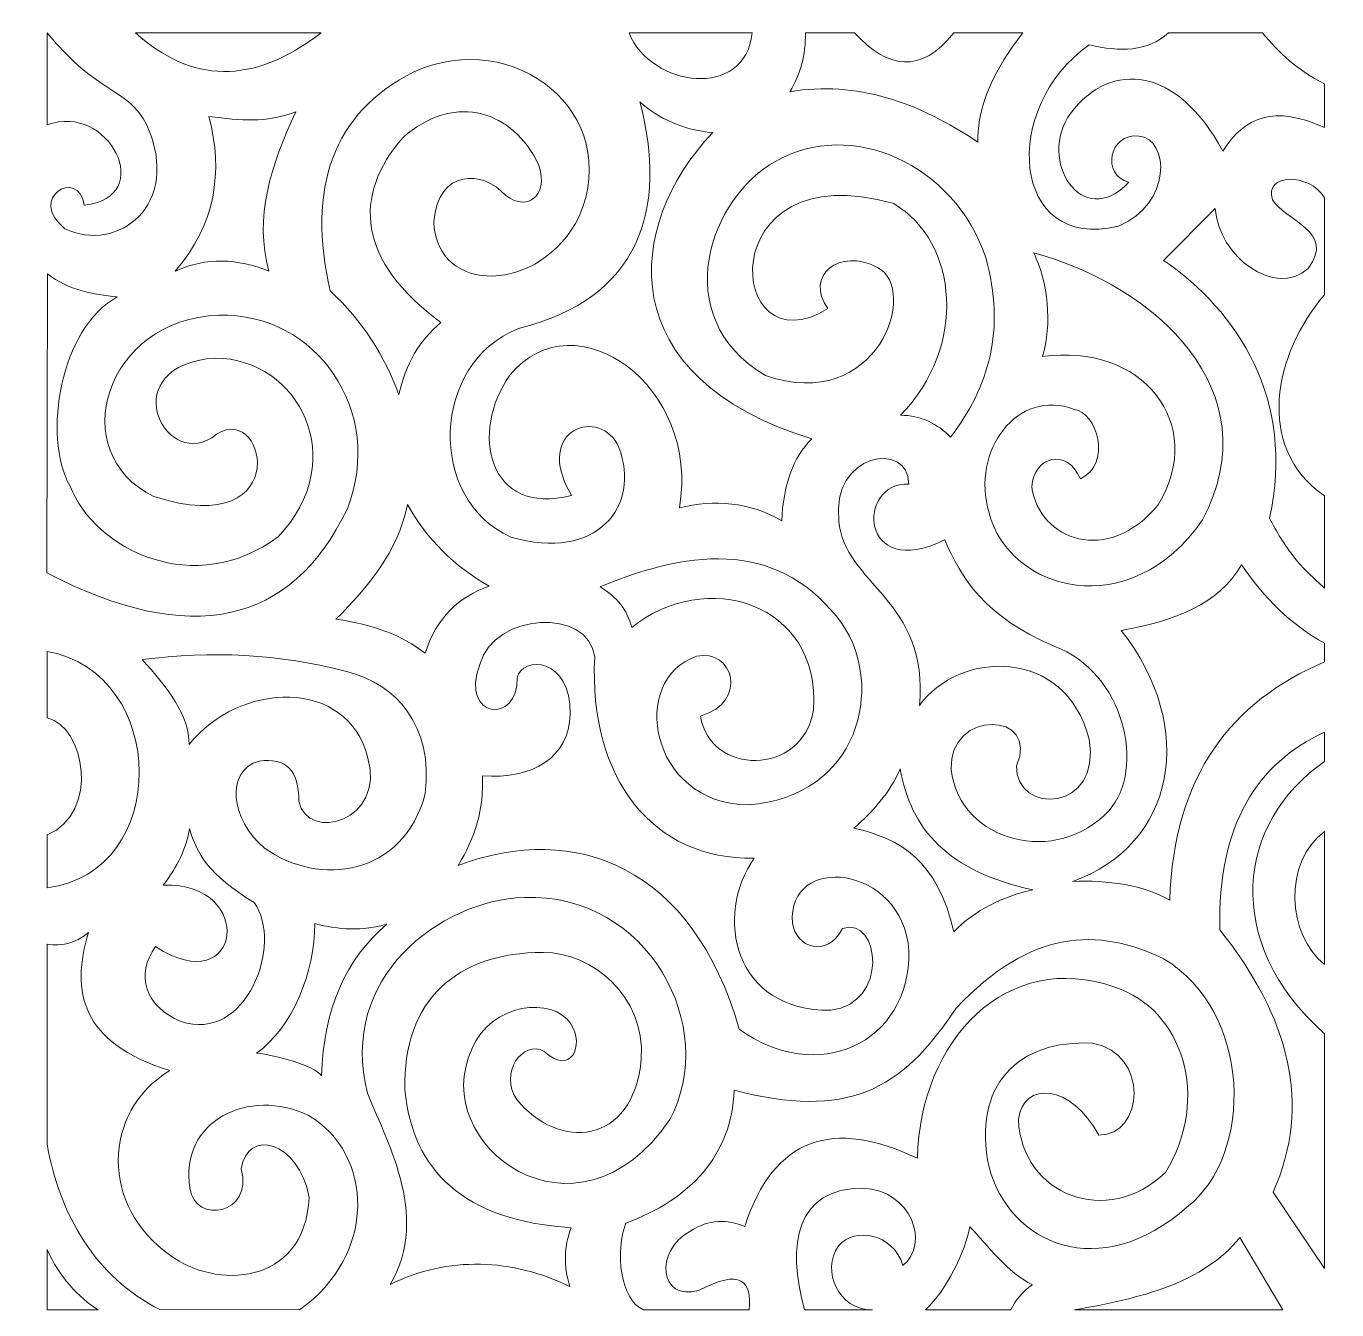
# Model space of a CAD drawing. Header units: centimetres. Extents: x -59 to 58, y -28 to 28.
# Drawn here: x 0.3 to 58.2, y -28.2 to 28.5 of the extents above; entities that cross this region are included whole.
import ezdxf

# ---------------------------------------------------------------- set-up
doc = ezdxf.new("R2010")
doc.units = ezdxf.units.CM
doc.header["$MEASUREMENT"] = 0
doc.layers.add('layer 1', color=7, linetype='Continuous')

msp = doc.modelspace()

# ---------------------------------------------------------------- linework, layer by layer
at = {"layer": 'layer 1', "color": 242, "lineweight": 9}
for points, knots in [([(18.62384, 15.39362), (17.64735, 14.58193), (17.07418, 13.57209), (16.76754, 12.20442), (16.76754, 12.20442), (16.14227, 13.90301), (15.18315, 15.45339), (13.73631, 16.78737), (13.73631, 16.78737), (12.70568, 21.31827), (13.82763, 24.66269), (17.43311, 26.45637), (17.43311, 26.45637), (21.86756, 28.47196), (26.67372, 24.62771), (24.72464, 20.06933), (24.72464, 20.06933), (23.01771, 16.64829), (18.41291, 16.57202), (18.30765, 19.84123), (18.30765, 19.84123), (18.50774, 22.20107), (20.47526, 22.10819), (21.46873, 21.01975), (21.46873, 21.01975), (22.51732, 20.17051), (23.52874, 21.18374), (22.82795, 22.57832), (22.82795, 22.57832), (21.57517, 24.90693), (19.07545, 25.42852), (16.94842, 23.56663), (16.94842, 23.56663), (14.70422, 20.97927), (14.93593, 18.11784), (18.62384, 15.39362)], [0, 0, 0, 0, 0.1, 0.1, 0.1, 0.1, 0.2, 0.2, 0.2, 0.2, 0.3, 0.3, 0.3, 0.3, 0.4, 0.4, 0.4, 0.4, 0.5, 0.5, 0.5, 0.5, 0.6, 0.6, 0.6, 0.6, 0.7, 0.7, 0.7, 0.7, 0.8, 0.8, 0.8, 0.8, 1, 1, 1, 1]), ([(1.24476, 28.17836), (1.24476, 28.17836), (1.24476, 24.11372), (1.24476, 24.11372), (1.24476, 24.11372), (3.94428, 25.1486), (6.12136, 20.90523), (2.87628, 20.57138), (2.87628, 20.57138), (2.65071, 22.26833), (0.31783, 20.88277), (2.02632, 19.53569), (2.02632, 19.53569), (4.31218, 18.4242), (7.22371, 20.56881), (5.6397, 24.10226), (5.6397, 24.10226), (4.80097, 25.77979), (3.49403, 25.41086), (1.24476, 28.17836)], [0, 0, 0, 0, 0.16666667, 0.16666667, 0.16666667, 0.16666667, 0.33333333, 0.33333333, 0.33333333, 0.33333333, 0.5, 0.5, 0.5, 0.5, 0.66666667, 0.66666667, 0.66666667, 0.66666667, 1, 1, 1, 1]), ([(5.1475, 28.17836), (7.59171, 25.97268), (10.30411, 25.8398), (13.32919, 28.17824), (13.32919, 28.17824), (13.32919, 28.17824), (5.1475, 28.17836), (5.1475, 28.17836)], [0, 0, 0, 0, 0.33333333, 0.33333333, 0.33333333, 0.33333333, 1, 1, 1, 1]), ([(26.92407, 28.17836), (27.87431, 25.77242), (32.06369, 25.21188), (32.35608, 28.17883), (32.35608, 28.17883), (32.35608, 28.17883), (26.92407, 28.17836), (26.92407, 28.17836)], [0, 0, 0, 0, 0.33333333, 0.33333333, 0.33333333, 0.33333333, 1, 1, 1, 1]), ([(34.7077, 28.17847), (34.72468, 27.21414), (34.49463, 26.34829), (34.01736, 25.58105), (34.01736, 25.58105), (36.96322, 26.07504), (39.70216, 25.12123), (42.32529, 23.35479), (42.32529, 23.35479), (42.2689, 24.91523), (43.0688, 26.6185), (44.30539, 28.17859), (44.30539, 28.17859), (44.30539, 28.17859), (41.26051, 28.17871), (41.26051, 28.17871), (41.26051, 28.17871), (39.80031, 26.3401), (38.33386, 26.59171), (36.87395, 28.17836), (36.87395, 28.17836), (36.87395, 28.17836), (34.7077, 28.17847), (34.7077, 28.17847)], [0, 0, 0, 0, 0.14285714, 0.14285714, 0.14285714, 0.14285714, 0.28571429, 0.28571429, 0.28571429, 0.28571429, 0.42857143, 0.42857143, 0.42857143, 0.42857143, 0.57142857, 0.57142857, 0.57142857, 0.57142857, 0.71428571, 0.71428571, 0.71428571, 0.71428571, 1, 1, 1, 1]), ([(48.98434, 21.58976), (47.74599, 21.8829), (48.11809, 23.78701), (49.41936, 23.62571), (49.41936, 23.62571), (50.79849, 23.47949), (50.87908, 20.62765), (48.52277, 19.64003), (48.52277, 19.64003), (43.76003, 18.51251), (43.30695, 24.91828), (47.23828, 27.65068), (47.23828, 27.65068), (48.5936, 27.33661), (49.81019, 27.33216), (50.7299, 28.17894), (50.7299, 28.17894), (50.7299, 28.17894), (54.87948, 28.17953), (54.87948, 28.17953), (54.87948, 28.17953), (55.62358, 27.28175), (56.41119, 26.54399), (57.61637, 25.92274), (57.61637, 25.92274), (57.61637, 25.92274), (57.61822, 23.99605), (57.61822, 23.99605), (57.61822, 23.99605), (55.4429, 25.00624), (54.06689, 24.48255), (53.13528, 22.95322), (53.13528, 22.95322), (51.13312, 26.68307), (48.21224, 27.00873), (46.41028, 24.62397), (46.41028, 24.62397), (44.92071, 22.57984), (46.9216, 19.39111), (48.98434, 21.58976)], [0, 0, 0, 0, 0.09090909, 0.09090909, 0.09090909, 0.09090909, 0.18181818, 0.18181818, 0.18181818, 0.18181818, 0.27272727, 0.27272727, 0.27272727, 0.27272727, 0.36363636, 0.36363636, 0.36363636, 0.36363636, 0.45454545, 0.45454545, 0.45454545, 0.45454545, 0.54545455, 0.54545455, 0.54545455, 0.54545455, 0.63636364, 0.63636364, 0.63636364, 0.63636364, 0.72727273, 0.72727273, 0.72727273, 0.72727273, 0.81818182, 0.81818182, 0.81818182, 0.81818182, 1, 1, 1, 1]), ([(27.40231, 25.1293), (28.64036, 20.41487), (27.4188, 16.45423), (22.04171, 15.12376), (22.04171, 15.12376), (18.20247, 13.6273), (17.9773, 7.60077), (21.70746, 5.92219), (21.70746, 5.92219), (25.50445, 4.81467), (27.47256, 7.29769), (26.47499, 9.8778), (26.47499, 9.8778), (25.72835, 11.68763), (22.61947, 10.75569), (24.38874, 7.75857), (24.38874, 7.75857), (20.67536, 6.81786), (19.89068, 10.55929), (21.66502, 13.07401), (21.66502, 13.07401), (24.5545, 16.56196), (30.10027, 12.57079), (29.14544, 7.21417), (29.14544, 7.21417), (30.68954, 7.59773), (32.25989, 7.46473), (33.66097, 6.64684), (33.66097, 6.64684), (33.73628, 8.17301), (34.13131, 9.42031), (34.99385, 10.25996), (34.99385, 10.25996), (26.16016, 12.96242), (26.7025, 19.65547), (30.61852, 23.77438), (30.61852, 23.77438), (29.30661, 23.89089), (28.2627, 24.38195), (27.40231, 25.1293)], [0, 0, 0, 0, 0.09090909, 0.09090909, 0.09090909, 0.09090909, 0.18181818, 0.18181818, 0.18181818, 0.18181818, 0.27272727, 0.27272727, 0.27272727, 0.27272727, 0.36363636, 0.36363636, 0.36363636, 0.36363636, 0.45454545, 0.45454545, 0.45454545, 0.45454545, 0.54545455, 0.54545455, 0.54545455, 0.54545455, 0.63636364, 0.63636364, 0.63636364, 0.63636364, 0.72727273, 0.72727273, 0.72727273, 0.72727273, 0.81818182, 0.81818182, 0.81818182, 0.81818182, 1, 1, 1, 1]), ([(8.38361, 24.48921), (9.02342, 22.02772), (8.67942, 19.72683), (6.89795, 17.66094), (6.89795, 17.66094), (8.27376, 18.2919), (9.64908, 18.21762), (11.02479, 17.66094), (11.02479, 17.66094), (10.37689, 20.003), (11.10635, 22.34519), (12.22158, 24.68713), (12.22158, 24.68713), (10.83182, 24.19572), (9.86167, 24.30966), (8.38361, 24.48921)], [0, 0, 0, 0, 0.2, 0.2, 0.2, 0.2, 0.4, 0.4, 0.4, 0.4, 0.6, 0.6, 0.6, 0.6, 1, 1, 1, 1]), ([(35.70127, 16.01452), (34.65297, 17.4457), (36.20985, 18.71546), (37.89054, 17.82798), (37.89054, 17.82798), (39.76772, 16.85791), (37.87757, 11.327), (32.94653, 13.05717), (32.94653, 13.05717), (28.55451, 15.67038), (30.54583, 20.96991), (33.39258, 22.50509), (33.39258, 22.50509), (36.71454, 24.41318), (41.2689, 22.41069), (42.66714, 18.25751), (42.66714, 18.25751), (43.56207, 15.05533), (42.79983, 12.55687), (41.11475, 10.33505), (41.11475, 10.33505), (40.57377, 10.90133), (39.78782, 11.31238), (38.90001, 11.29881), (38.90001, 11.29881), (41.87221, 14.33465), (41.46148, 18.93865), (38.60703, 20.64379), (38.60703, 20.64379), (30.46144, 22.98422), (31.1995, 13.16666), (35.70127, 16.01452)], [0, 0, 0, 0, 0.11111111, 0.11111111, 0.11111111, 0.11111111, 0.22222222, 0.22222222, 0.22222222, 0.22222222, 0.33333333, 0.33333333, 0.33333333, 0.33333333, 0.44444444, 0.44444444, 0.44444444, 0.44444444, 0.55555556, 0.55555556, 0.55555556, 0.55555556, 0.66666667, 0.66666667, 0.66666667, 0.66666667, 0.77777778, 0.77777778, 0.77777778, 0.77777778, 1, 1, 1, 1]), ([(52.79752, 20.4261), (52.79752, 20.4261), (50.51215, 18.13773), (50.51215, 18.13773), (50.51215, 18.13773), (53.78504, 15.89193), (56.34505, 12.01586), (55.19441, 6.75586), (55.19441, 6.75586), (55.4946, 6.16257), (55.85314, 5.57465), (56.30973, 4.99645), (56.30973, 4.99645), (56.65383, 4.56095), (57.14485, 4.09598), (57.61754, 3.67277), (57.61754, 3.67277), (57.61754, 3.67277), (57.61803, 7.74652), (57.61803, 7.74652), (57.61803, 7.74652), (54.51353, 9.87218), (55.40572, 14.05379), (57.61812, 16.61928), (57.61812, 16.61928), (57.61812, 16.61928), (57.61763, 20.9126), (57.61763, 20.9126), (57.61763, 20.9126), (56.95588, 22.00093), (54.93255, 21.99871), (55.32397, 20.81434), (55.32397, 20.81434), (55.82056, 19.92767), (58.16164, 19.41813), (56.8949, 17.78516), (56.8949, 17.78516), (55.44836, 16.43832), (52.9184, 18.33495), (52.79752, 20.4261)], [0, 0, 0, 0, 0.09090909, 0.09090909, 0.09090909, 0.09090909, 0.18181818, 0.18181818, 0.18181818, 0.18181818, 0.27272727, 0.27272727, 0.27272727, 0.27272727, 0.36363636, 0.36363636, 0.36363636, 0.36363636, 0.45454545, 0.45454545, 0.45454545, 0.45454545, 0.54545455, 0.54545455, 0.54545455, 0.54545455, 0.63636364, 0.63636364, 0.63636364, 0.63636364, 0.72727273, 0.72727273, 0.72727273, 0.72727273, 0.81818182, 0.81818182, 0.81818182, 0.81818182, 1, 1, 1, 1]), ([(44.78579, 18.47637), (45.41476, 17.17514), (45.60979, 15.32601), (45.16588, 13.88792), (45.16588, 13.88792), (49.5258, 14.52719), (52.46123, 10.96718), (50.28151, 7.34776), (50.28151, 7.34776), (48.06443, 4.65465), (45.0293, 5.78509), (44.69818, 8.14576), (44.69818, 8.14576), (44.79671, 9.49073), (46.25096, 9.87499), (46.84277, 8.50042), (46.84277, 8.50042), (48.28482, 9.19514), (47.56141, 11.42338), (46.57262, 11.56118), (46.57262, 11.56118), (44.0613, 12.51312), (42.00548, 9.74024), (42.81241, 6.99309), (42.81241, 6.99309), (43.71798, 3.52713), (49.04239, 2.0639), (52.24123, 6.68276), (52.24123, 6.68276), (55.22924, 12.39416), (50.18785, 16.98237), (44.78579, 18.47637)], [0, 0, 0, 0, 0.11111111, 0.11111111, 0.11111111, 0.11111111, 0.22222222, 0.22222222, 0.22222222, 0.22222222, 0.33333333, 0.33333333, 0.33333333, 0.33333333, 0.44444444, 0.44444444, 0.44444444, 0.44444444, 0.55555556, 0.55555556, 0.55555556, 0.55555556, 0.66666667, 0.66666667, 0.66666667, 0.66666667, 0.77777778, 0.77777778, 0.77777778, 0.77777778, 1, 1, 1, 1]), ([(1.25081, 17.5373), (1.25081, 17.5373), (1.22505, 4.3435), (1.22505, 4.3435), (1.22505, 4.3435), (7.55278, 1.06142), (12.01523, 2.0088), (14.49134, 7.17112), (14.49134, 7.17112), (16.17613, 11.45356), (13.10899, 15.86046), (8.82352, 15.71191), (8.82352, 15.71191), (3.81189, 15.58066), (1.98339, 9.63707), (5.94877, 7.71541), (5.94877, 7.71541), (12.34167, 5.65934), (10.85708, 12.28666), (8.50586, 10.30815), (8.50586, 10.30815), (6.30799, 8.95089), (4.23784, 13.517), (8.66547, 13.82815), (8.66547, 13.82815), (12.33914, 13.80393), (14.67095, 9.34065), (11.43748, 5.93412), (11.43748, 5.93412), (7.79288, 3.23142), (3.38379, 5.28877), (2.23949, 8.20085), (2.23949, 8.20085), (1.03129, 10.38254), (1.82261, 15.15792), (4.33931, 16.52289), (4.33931, 16.52289), (3.24876, 16.63507), (2.21891, 16.81743), (1.25081, 17.5373)], [0, 0, 0, 0, 0.09090909, 0.09090909, 0.09090909, 0.09090909, 0.18181818, 0.18181818, 0.18181818, 0.18181818, 0.27272727, 0.27272727, 0.27272727, 0.27272727, 0.36363636, 0.36363636, 0.36363636, 0.36363636, 0.45454545, 0.45454545, 0.45454545, 0.45454545, 0.54545455, 0.54545455, 0.54545455, 0.54545455, 0.63636364, 0.63636364, 0.63636364, 0.63636364, 0.72727273, 0.72727273, 0.72727273, 0.72727273, 0.81818182, 0.81818182, 0.81818182, 0.81818182, 1, 1, 1, 1]), ([(39.27221, 8.26589), (39.27835, 10.1948), (35.8159, 9.63999), (36.18946, 6.62754), (36.18946, 6.62754), (36.38303, 3.888), (40.20148, 3.12486), (39.74177, -1.51576), (39.74177, -1.51576), (41.45592, 0.92246), (46.19828, 1.10938), (47.22618, -2.98905), (47.22618, -2.98905), (47.80667, -6.23452), (43.95778, -6.34552), (44.03017, -4.16512), (44.03017, -4.16512), (45.07896, -1.77638), (41.05231, -1.63905), (41.13621, -4.32104), (41.13621, -4.32104), (41.53582, -7.59739), (45.83798, -8.60617), (48.1016, -6.15322), (48.1016, -6.15322), (49.74961, -4.30209), (48.79712, -0.0379), (45.68462, 1.10938), (45.68462, 1.10938), (42.59544, 2.42874), (41.59368, 4.11013), (40.85885, 5.79714), (40.85885, 5.79714), (37.09366, 3.93069), (36.93815, 8.35491), (39.27221, 8.26589)], [0, 0, 0, 0, 0.1, 0.1, 0.1, 0.1, 0.2, 0.2, 0.2, 0.2, 0.3, 0.3, 0.3, 0.3, 0.4, 0.4, 0.4, 0.4, 0.5, 0.5, 0.5, 0.5, 0.6, 0.6, 0.6, 0.6, 0.7, 0.7, 0.7, 0.7, 0.8, 0.8, 0.8, 0.8, 1, 1, 1, 1]), ([(17.14081, 7.36273), (16.72101, 5.26725), (15.41856, 3.74155), (13.98997, 2.29691), (13.98997, 2.29691), (15.62988, 2.07957), (16.91359, 1.58348), (17.92852, 0.79437), (17.92852, 0.79437), (18.41974, 2.37259), (19.41575, 3.29049), (20.75712, 3.75652), (20.75712, 3.75652), (19.20404, 4.63441), (17.99838, 5.83633), (17.14081, 7.36273)], [0, 0, 0, 0, 0.2, 0.2, 0.2, 0.2, 0.4, 0.4, 0.4, 0.4, 0.6, 0.6, 0.6, 0.6, 1, 1, 1, 1]), ([(25.64845, 3.72248), (26.3828, 3.30476), (26.84914, 2.70843), (27.04738, 1.93324), (27.04738, 1.93324), (30.26174, 4.54844), (35.37541, 3.0914), (35.06848, -1.70116), (35.06848, -1.70116), (34.56692, -4.70718), (30.45881, -4.56388), (30.07861, -1.98073), (30.07861, -1.98073), (32.23862, -1.32486), (31.50447, 1.02423), (29.90252, 0.66196), (29.90252, 0.66196), (26.91665, -0.34063), (27.80397, -5.83844), (32.17716, -5.8947), (32.17716, -5.8947), (37.04556, -5.54518), (38.24313, -0.69261), (36.32761, 2.10098), (36.32761, 2.10098), (33.68604, 5.69175), (29.8553, 5.51055), (25.64845, 3.72248)], [0, 0, 0, 0, 0.125, 0.125, 0.125, 0.125, 0.25, 0.25, 0.25, 0.25, 0.375, 0.375, 0.375, 0.375, 0.5, 0.5, 0.5, 0.5, 0.625, 0.625, 0.625, 0.625, 0.75, 0.75, 0.75, 0.75, 1, 1, 1, 1]), ([(53.95694, 4.70132), (52.93674, 2.93863), (51.03527, 2.23667), (48.64804, 1.79907), (48.64804, 1.79907), (52.01918, -2.46056), (51.04005, -7.69167), (46.49555, -9.27188), (46.49555, -9.27188), (48.01185, -9.20052), (49.70492, -9.44289), (50.78747, -10.10146), (50.78747, -10.10146), (50.97039, -4.58541), (53.5105, -1.33679), (57.61763, 0.41409), (57.61763, 0.41409), (57.61763, 0.41409), (57.61744, 1.23583), (57.61744, 1.23583), (57.61744, 1.23583), (56.16504, 2.04436), (54.92397, 3.25657), (53.95694, 4.70132)], [0, 0, 0, 0, 0.14285714, 0.14285714, 0.14285714, 0.14285714, 0.28571429, 0.28571429, 0.28571429, 0.28571429, 0.42857143, 0.42857143, 0.42857143, 0.42857143, 0.57142857, 0.57142857, 0.57142857, 0.57142857, 0.71428571, 0.71428571, 0.71428571, 0.71428571, 1, 1, 1, 1]), ([(25.40787, 0.63844), (25.15147, 2.8316), (20.97029, 2.59192), (20.33712, 0.30776), (20.33712, 0.30776), (19.43897, -2.12976), (22.06649, -2.34242), (21.9858, -0.28987), (21.9858, -0.28987), (22.18444, 0.69518), (24.39713, 0.62406), (24.32464, -1.89885), (24.32464, -1.89885), (24.29664, -3.78694), (22.66337, -4.78532), (20.45214, -4.61114), (20.45214, -4.61114), (20.5337, -6.07251), (20.12414, -7.37338), (19.37858, -8.56465), (19.37858, -8.56465), (24.56855, -6.62053), (29.73081, -8.62126), (31.78828, -15.79836), (31.78828, -15.79836), (35.20058, -18.26851), (39.33474, -16.46932), (39.27786, -12.33427), (39.27786, -12.33427), (38.98499, -8.48908), (33.88487, -8.01768), (34.13453, -11.11844), (34.13453, -11.11844), (34.30263, -12.1615), (35.6278, -12.71292), (36.35034, -11.34455), (36.35034, -11.34455), (38.02742, -10.82085), (38.38859, -14.67798), (35.82712, -14.95462), (35.82712, -14.95462), (31.55111, -15.0282), (30.65881, -10.77886), (32.45306, -8.24285), (32.45306, -8.24285), (27.98105, -8.33924), (25.14035, -4.75514), (25.40787, 0.63844)], [0, 0, 0, 0, 0.07692308, 0.07692308, 0.07692308, 0.07692308, 0.15384615, 0.15384615, 0.15384615, 0.15384615, 0.23076923, 0.23076923, 0.23076923, 0.23076923, 0.30769231, 0.30769231, 0.30769231, 0.30769231, 0.38461538, 0.38461538, 0.38461538, 0.38461538, 0.46153846, 0.46153846, 0.46153846, 0.46153846, 0.53846154, 0.53846154, 0.53846154, 0.53846154, 0.61538462, 0.61538462, 0.61538462, 0.61538462, 0.69230769, 0.69230769, 0.69230769, 0.69230769, 0.76923077, 0.76923077, 0.76923077, 0.76923077, 0.84615385, 0.84615385, 0.84615385, 0.84615385, 1, 1, 1, 1]), ([(1.24125, 0.88023), (1.24125, 0.88023), (1.24476, -2.05841), (1.24476, -2.05841), (1.24476, -2.05841), (2.91647, -2.42185), (3.57199, -6.24352), (1.24729, -7.22213), (1.24729, -7.22213), (1.24729, -7.22213), (1.23881, -9.55086), (1.23881, -9.55086), (1.23881, -9.55086), (6.71287, -8.87405), (6.6159, -0.08645), (1.24125, 0.88023)], [0, 0, 0, 0, 0.2, 0.2, 0.2, 0.2, 0.4, 0.4, 0.4, 0.4, 0.6, 0.6, 0.6, 0.6, 1, 1, 1, 1]), ([(5.4355, 0.52135), (6.54829, -0.7029), (7.52068, -1.9364), (7.50995, -3.23587), (7.50995, -3.23587), (9.68801, -0.4438), (14.53758, -0.24729), (15.39388, -3.83326), (15.39388, -3.83326), (16.18559, -6.59819), (12.74304, -7.57902), (12.34519, -5.73667), (12.34519, -5.73667), (12.37611, -4.3614), (11.77777, -3.80133), (10.60372, -3.96205), (10.60372, -3.96205), (9.09191, -4.35637), (9.32244, -6.56169), (10.83416, -7.80455), (10.83416, -7.80455), (13.23612, -9.52536), (16.97106, -9.0405), (17.93262, -5.40002), (17.93262, -5.40002), (18.29555, -2.4319), (16.64091, -0.55458), (14.50841, -0.01965), (14.50841, -0.01965), (11.41191, 0.79776), (8.53698, 0.89555), (5.4355, 0.52135)], [0, 0, 0, 0, 0.11111111, 0.11111111, 0.11111111, 0.11111111, 0.22222222, 0.22222222, 0.22222222, 0.22222222, 0.33333333, 0.33333333, 0.33333333, 0.33333333, 0.44444444, 0.44444444, 0.44444444, 0.44444444, 0.55555556, 0.55555556, 0.55555556, 0.55555556, 0.66666667, 0.66666667, 0.66666667, 0.66666667, 0.77777778, 0.77777778, 0.77777778, 0.77777778, 1, 1, 1, 1]), ([(57.61685, -2.68983), (54.64767, -4.05598), (52.90337, -6.75868), (53.00006, -11.41146), (53.00006, -11.41146), (56.07041, -15.26881), (57.07861, -19.12593), (55.34963, -22.98364), (55.34963, -22.98364), (55.34963, -22.98364), (57.61803, -26.35964), (57.61803, -26.35964), (57.61803, -26.35964), (57.61803, -26.35964), (57.61793, -15.99452), (57.61793, -15.99452), (57.61793, -15.99452), (53.05889, -11.93258), (53.76416, -6.63609), (57.61744, -3.98661), (57.61744, -3.98661), (57.61744, -3.98661), (57.61685, -2.68983), (57.61685, -2.68983)], [0, 0, 0, 0, 0.14285714, 0.14285714, 0.14285714, 0.14285714, 0.28571429, 0.28571429, 0.28571429, 0.28571429, 0.42857143, 0.42857143, 0.42857143, 0.42857143, 0.57142857, 0.57142857, 0.57142857, 0.57142857, 0.71428571, 0.71428571, 0.71428571, 0.71428571, 1, 1, 1, 1]), ([(38.89738, -4.30221), (38.43328, -5.36387), (37.69181, -6.18889), (36.85015, -6.92806), (36.85015, -6.92806), (38.85142, -7.35817), (40.57202, -8.36205), (41.25407, -11.49475), (41.25407, -11.49475), (42.21631, -10.52655), (43.40676, -9.94928), (44.7534, -9.63953), (44.7534, -9.63953), (41.02197, -8.86691), (39.32762, -6.94198), (38.89738, -4.30221)], [0, 0, 0, 0, 0.2, 0.2, 0.2, 0.2, 0.4, 0.4, 0.4, 0.4, 0.6, 0.6, 0.6, 0.6, 1, 1, 1, 1]), ([(7.52019, -6.93203), (7.40244, -7.80162), (6.98624, -8.63565), (6.36565, -9.44512), (6.36565, -9.44512), (10.48294, -9.27328), (9.84342, -14.63446), (6.02731, -12.14969), (6.02731, -12.14969), (5.12965, -13.37745), (5.57511, -14.82209), (7.14195, -15.4527), (7.14195, -15.4527), (10.03181, -16.44499), (11.69133, -12.01423), (10.37669, -10.20978), (10.37669, -10.20978), (8.35307, -8.94634), (7.87512, -8.10389), (7.52019, -6.93203)], [0, 0, 0, 0, 0.16666667, 0.16666667, 0.16666667, 0.16666667, 0.33333333, 0.33333333, 0.33333333, 0.33333333, 0.5, 0.5, 0.5, 0.5, 0.66666667, 0.66666667, 0.66666667, 0.66666667, 1, 1, 1, 1]), ([(57.61783, -7.07416), (55.78807, -8.40322), (55.97841, -11.65254), (57.61832, -12.93798), (57.61832, -12.93798), (57.61832, -12.93798), (57.61783, -7.07416), (57.61783, -7.07416)], [0, 0, 0, 0, 0.33333333, 0.33333333, 0.33333333, 0.33333333, 1, 1, 1, 1]), ([(16.37701, -27.06383), (18.21506, -24.0074), (16.08647, -20.48296), (15.3809, -18.62166), (15.3809, -18.62166), (14.07661, -13.52332), (18.57731, -10.10672), (22.29166, -9.98086), (22.29166, -9.98086), (27.75529, -9.77019), (30.92808, -15.70887), (28.72085, -19.78579), (28.72085, -19.78579), (24.61479, -25.83279), (17.99252, -20.88266), (19.99263, -16.6759), (19.99263, -16.6759), (20.81692, -14.61937), (23.57108, -14.33161), (24.35674, -15.56523), (24.35674, -15.56523), (24.99167, -16.50301), (24.32669, -17.88144), (23.18337, -16.77463), (23.18337, -16.77463), (22.2379, -16.22695), (21.16209, -17.76119), (21.96883, -18.89725), (21.96883, -18.89725), (23.77245, -21.14024), (27.11402, -20.98641), (27.46514, -17.09549), (27.46514, -17.09549), (27.64612, -14.30997), (25.29323, -12.42598), (23.1422, -12.40598), (23.1422, -12.40598), (19.31936, -12.41089), (16.93613, -14.50918), (17.02832, -18.47766), (17.02832, -18.47766), (17.38062, -22.03065), (19.59692, -24.22965), (24.36669, -24.56209), (24.36669, -24.56209), (24.0504, -25.38115), (24.03108, -26.24512), (24.30864, -27.15495), (24.30864, -27.15495), (21.78132, -25.91584), (18.95633, -25.79594), (16.37701, -27.06383)], [0, 0, 0, 0, 0.07142857, 0.07142857, 0.07142857, 0.07142857, 0.14285714, 0.14285714, 0.14285714, 0.14285714, 0.21428571, 0.21428571, 0.21428571, 0.21428571, 0.28571429, 0.28571429, 0.28571429, 0.28571429, 0.35714286, 0.35714286, 0.35714286, 0.35714286, 0.42857143, 0.42857143, 0.42857143, 0.42857143, 0.5, 0.5, 0.5, 0.5, 0.57142857, 0.57142857, 0.57142857, 0.57142857, 0.64285714, 0.64285714, 0.64285714, 0.64285714, 0.71428571, 0.71428571, 0.71428571, 0.71428571, 0.78571429, 0.78571429, 0.78571429, 0.78571429, 0.85714286, 0.85714286, 0.85714286, 0.85714286, 1, 1, 1, 1]), ([(3.06954, -11.52645), (2.43179, -12.04558), (1.88105, -12.14781), (1.24339, -12.0416), (1.24339, -12.0416), (1.24339, -12.0416), (1.23871, -20.85248), (1.23871, -20.85248), (1.23871, -20.85248), (1.77637, -23.95125), (3.36194, -26.73115), (6.22029, -28.17251), (6.22029, -28.17251), (6.22029, -28.17251), (12.37777, -28.17825), (12.37777, -28.17825), (12.37777, -28.17825), (15.8012, -25.78647), (15.67525, -21.29394), (12.7726, -19.59722), (12.7726, -19.59722), (10.16059, -18.3422), (7.06166, -19.8334), (7.54507, -22.81695), (7.54507, -22.81695), (7.76576, -24.41822), (10.37591, -23.98892), (9.80079, -21.95836), (9.80079, -21.95836), (10.08108, -20.16876), (12.3246, -20.69257), (12.80782, -23.22285), (12.80782, -23.22285), (12.59787, -27.19566), (8.596, -27.23871), (6.68575, -25.7791), (6.68575, -25.7791), (3.58408, -23.63332), (3.64701, -19.46691), (6.64995, -17.62246), (6.64995, -17.62246), (2.72974, -16.39423), (2.27325, -14.14492), (3.06954, -11.52645)], [0, 0, 0, 0, 0.08333333, 0.08333333, 0.08333333, 0.08333333, 0.16666667, 0.16666667, 0.16666667, 0.16666667, 0.25, 0.25, 0.25, 0.25, 0.33333333, 0.33333333, 0.33333333, 0.33333333, 0.41666667, 0.41666667, 0.41666667, 0.41666667, 0.5, 0.5, 0.5, 0.5, 0.58333333, 0.58333333, 0.58333333, 0.58333333, 0.66666667, 0.66666667, 0.66666667, 0.66666667, 0.75, 0.75, 0.75, 0.75, 0.83333333, 0.83333333, 0.83333333, 0.83333333, 1, 1, 1, 1]), ([(13.05836, -11.1361), (13.05348, -13.29826), (12.06001, -15.72923), (10.48508, -16.85078), (10.48508, -16.85078), (11.33552, -16.95161), (12.98392, -17.36617), (13.35651, -17.85009), (13.35651, -17.85009), (13.44412, -14.91017), (14.39875, -12.73924), (16.229, -11.16534), (16.229, -11.16534), (15.17203, -11.46562), (14.11505, -11.41941), (13.05836, -11.1361)], [0, 0, 0, 0, 0.2, 0.2, 0.2, 0.2, 0.4, 0.4, 0.4, 0.4, 0.6, 0.6, 0.6, 0.6, 1, 1, 1, 1]), ([(47.65741, -20.47173), (49.65322, -20.48682), (49.90863, -16.87207), (47.38228, -16.41446), (47.38228, -16.41446), (44.113, -16.23573), (42.04041, -18.27553), (42.81524, -21.89028), (42.81524, -21.89028), (43.70481, -25.26464), (47.69409, -27.05974), (51.56415, -23.63858), (51.56415, -23.63858), (54.50348, -21.324), (54.43001, -15.02375), (50.51868, -12.68695), (50.51868, -12.68695), (47.61877, -11.30221), (44.68891, -11.35075), (41.35709, -14.86408), (41.35709, -14.86408), (38.92469, -18.56832), (36.53561, -19.75865), (31.56272, -18.49263), (31.56272, -18.49263), (31.44935, -21.36916), (29.61168, -23.32134), (26.78348, -24.35095), (26.78348, -24.35095), (26.30475, -25.57275), (26.53255, -27.75176), (27.56699, -28.17953), (27.56699, -28.17953), (27.56699, -28.17953), (32.22945, -28.17907), (32.22945, -28.17907), (32.22945, -28.17907), (32.35345, -26.91983), (31.86116, -26.33765), (29.99452, -27.33311), (29.99452, -27.33311), (28.26544, -27.80042), (28.01792, -25.61229), (29.60934, -24.72715), (29.60934, -24.72715), (30.45764, -24.15502), (31.25559, -24.18813), (32.03042, -24.49624), (32.03042, -24.49624), (33.32243, -20.54706), (35.93844, -19.72543), (39.65133, -21.49444), (39.65133, -21.49444), (39.77816, -16.22976), (43.61095, -12.26689), (48.37273, -13.94045), (48.37273, -13.94045), (51.34854, -14.90526), (52.62318, -18.82531), (50.60122, -22.12119), (50.60122, -22.12119), (48.03028, -24.58689), (44.2492, -23.11874), (44.10832, -19.77912), (44.10832, -19.77912), (44.31915, -18.05959), (46.44686, -18.19552), (47.65741, -20.47173)], [0, 0, 0, 0, 0.05555556, 0.05555556, 0.05555556, 0.05555556, 0.11111111, 0.11111111, 0.11111111, 0.11111111, 0.16666667, 0.16666667, 0.16666667, 0.16666667, 0.22222222, 0.22222222, 0.22222222, 0.22222222, 0.27777778, 0.27777778, 0.27777778, 0.27777778, 0.33333333, 0.33333333, 0.33333333, 0.33333333, 0.38888889, 0.38888889, 0.38888889, 0.38888889, 0.44444444, 0.44444444, 0.44444444, 0.44444444, 0.5, 0.5, 0.5, 0.5, 0.55555556, 0.55555556, 0.55555556, 0.55555556, 0.61111111, 0.61111111, 0.61111111, 0.61111111, 0.66666667, 0.66666667, 0.66666667, 0.66666667, 0.72222222, 0.72222222, 0.72222222, 0.72222222, 0.77777778, 0.77777778, 0.77777778, 0.77777778, 0.83333333, 0.83333333, 0.83333333, 0.83333333, 0.88888889, 0.88888889, 0.88888889, 0.88888889, 1, 1, 1, 1]), ([(39.01055, -26.22103), (40.20401, -25.2843), (39.40684, -22.89883), (37.24195, -22.81461), (37.24195, -22.81461), (34.30975, -22.79625), (33.86194, -25.30266), (34.6718, -28.17895), (34.6718, -28.17895), (34.6718, -28.17895), (37.66576, -28.17907), (37.66576, -28.17907), (37.66576, -28.17907), (36.16878, -28.17907), (35.38956, -26.47276), (36.16898, -25.35998), (36.16898, -25.35998), (36.8839, -24.51413), (38.57659, -24.79604), (39.01055, -26.22103)], [0, 0, 0, 0, 0.16666667, 0.16666667, 0.16666667, 0.16666667, 0.33333333, 0.33333333, 0.33333333, 0.33333333, 0.5, 0.5, 0.5, 0.5, 0.66666667, 0.66666667, 0.66666667, 0.66666667, 1, 1, 1, 1]), ([(41.95904, -24.51402), (41.78051, -25.5972), (40.93436, -27.3186), (40.00957, -28.17825), (40.00957, -28.17825), (40.00957, -28.17825), (43.78168, -28.17907), (43.78168, -28.17907), (43.78168, -28.17907), (43.97895, -27.73924), (44.3012, -27.37416), (44.72696, -27.07143), (44.72696, -27.07143), (43.64217, -26.56716), (42.73222, -25.31646), (41.95904, -24.51402)], [0, 0, 0, 0, 0.2, 0.2, 0.2, 0.2, 0.4, 0.4, 0.4, 0.4, 0.6, 0.6, 0.6, 0.6, 1, 1, 1, 1]), ([(46.5813, -28.17883), (49.47283, -27.69116), (52.28786, -26.99084), (53.88572, -24.98379), (53.88572, -24.98379), (53.88572, -24.98379), (55.78504, -28.17907), (55.78504, -28.17907), (55.78504, -28.17907), (55.78504, -28.17907), (46.5813, -28.17883), (46.5813, -28.17883)], [0, 0, 0, 0, 0.25, 0.25, 0.25, 0.25, 0.5, 0.5, 0.5, 0.5, 1, 1, 1, 1]), ([(1.24476, -25.52105), (1.24476, -25.52105), (1.24437, -28.1793), (1.24437, -28.1793), (1.24437, -28.1793), (1.24437, -28.1793), (3.49023, -28.17907), (3.49023, -28.17907), (3.49023, -28.17907), (2.64037, -27.64473), (1.76837, -26.71969), (1.24476, -25.52105)], [0, 0, 0, 0, 0.25, 0.25, 0.25, 0.25, 0.5, 0.5, 0.5, 0.5, 1, 1, 1, 1])]:
    msp.add_open_spline(points, degree=3, knots=knots, dxfattribs=at)

doc.saveas('drawing.dxf')
